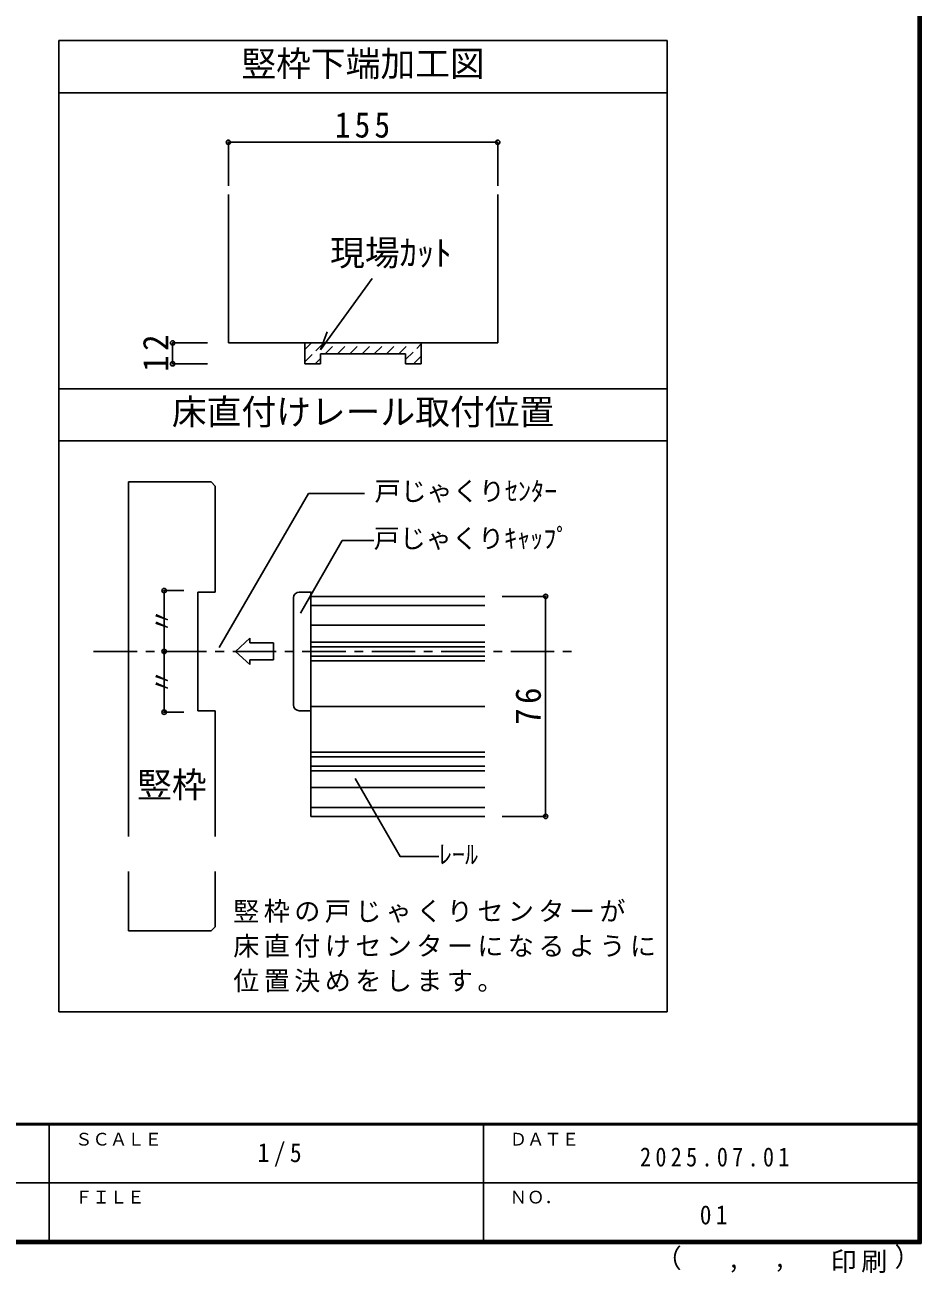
# Model space of a CAD drawing. Units: millimetres, scale not verified, with parts at other scales. Extents: x -973 to 977, y -718 to 696.
# Drawn here: x 461 to 977, y -718 to 0 of the extents above; entities that cross this region are included whole.
import ezdxf
from ezdxf.enums import TextEntityAlignment as Align

# ---------------------------------------------------------------- set-up
doc = ezdxf.new("R2010")
doc.units = ezdxf.units.MM
doc.header["$LTSCALE"] = 5
doc.header["$PDMODE"] = 32
doc.header["$PDSIZE"] = 2.5
doc.linetypes.add('CHAIN1', pattern=[8, 5, -1, 1, -1])
doc.linetypes.add('DASHED1', pattern=[1.8, 1.2, -0.6])
for name, color, linetype in [('0-4_枠', 3, 'Continuous'), ('0-A_文字', 7, 'Continuous'), ('0-B_寸法', 7, 'Continuous'), ('0-C_ハッチ', 4, 'DASHED1'), ('2-1_通り芯', 4, 'CHAIN1'), ('2-4_枠', 3, 'Continuous'), ('2-7_金物', 4, 'Continuous'), ('2-A_寸法', 7, 'Continuous'), ('2-B_ﾊｯﾁ', 4, 'Continuous'), ('F-1_枠', 6, 'Continuous'), ('F-A_文字', 7, 'Continuous')]:
    doc.layers.add(name, color=color, linetype=linetype)
doc.styles.add('ＭＳ ゴシック', font='')
doc.styles.get('ＭＳ ゴシック').set_extended_font_data('MS Gothic')

msp = doc.modelspace()

# ---------------------------------------------------------------- linework, layer by layer
at = {"layer": '0-4_枠'}
for p, q in [((578.153, -97.041), (578.153, -182.532)), ((733.153, -97.041), (733.153, -182.532)), ((733.153, -182.532), (578.153, -182.532)), ((622.153, -182.532), (622.153, -194.532)), ((689.153, -182.532), (689.153, -194.532)), ((631.153, -188.832), (680.153, -188.832)), ((631.153, -194.532), (631.153, -188.832)), ((680.153, -194.532), (680.153, -188.832)), ((622.153, -194.532), (631.153, -194.532)), ((680.153, -194.532), (689.153, -194.532))]:
    msp.add_line(p, q, dxfattribs=at)
at = {"layer": '0-A_文字', "color": 3}
for p, q in [((480.653, -567.5), (480.653, -8.5)), ((830.653, -8.5), (480.653, -8.5)), ((830.653, -567.5), (830.653, -8.5)), ((480.653, -38.5), (830.653, -38.5)), ((830.653, -208.912), (480.653, -208.912)), ((480.653, -238.912), (830.653, -238.912)), ((480.653, -567.5), (830.653, -567.5))]:
    msp.add_line(p, q, dxfattribs=at)
at = {"layer": '0-A_文字'}
for q in [(660.976, -145.364), (634.971, -176.217)]:
    msp.add_line((631.223, -186.524), q, dxfattribs=at)
at = {"layer": '0-B_寸法', "color": 4}
for p, q in [((578.153, -67.041), (733.153, -67.041)), ((578.153, -67.041), (578.153, -92.041)), ((733.153, -67.041), (733.153, -92.041)), ((546.095, -182.532), (566.095, -182.532)), ((546.095, -194.532), (546.095, -182.532)), ((546.095, -194.532), (566.095, -194.532))]:
    msp.add_line(p, q, dxfattribs=at)
at = {"layer": '0-B_寸法'}
for p in [(578.153, -67.041), (733.153, -67.041), (546.095, -182.532), (546.095, -194.532)]:
    msp.add_point(p, dxfattribs=at)
at = {"layer": '0-C_ハッチ'}
for p, q in [((622.153, -186.377), (625.998, -182.532)), ((622.153, -193.448), (633.069, -182.532)), ((633.84, -188.832), (640.14, -182.532)), ((640.911, -188.832), (647.211, -182.532)), ((647.982, -188.832), (654.282, -182.532)), ((655.053, -188.832), (661.353, -182.532)), ((662.124, -188.832), (668.424, -182.532)), ((669.195, -188.832), (675.495, -182.532)), ((676.266, -188.832), (682.566, -182.532)), ((680.153, -192.017), (689.153, -183.017)), ((628.14, -194.532), (631.153, -191.519)), ((684.708, -194.532), (689.153, -190.088))]:
    msp.add_line(p, q, dxfattribs=at)
at = {"layer": '2-1_通り芯'}
msp.add_line((500.653, -360.026), (780.653, -360.026), dxfattribs=at)
at = {"layer": '2-4_枠'}
for p, q in [((568.296, -262.526), (520.653, -262.526)), ((520.653, -262.526), (520.653, -466.651)), ((570.653, -264.883), (568.296, -262.526)), ((570.653, -264.883), (570.653, -325.86)), ((560.653, -325.86), (560.653, -394.193)), ((560.653, -325.86), (570.653, -325.86)), ((560.653, -394.193), (570.653, -394.193)), ((570.653, -466.651), (570.653, -394.193)), ((520.653, -486.651), (520.653, -520.86)), ((570.653, -518.502), (570.653, -486.651)), ((568.296, -520.86), (520.653, -520.86)), ((568.296, -520.86), (570.653, -518.502))]:
    msp.add_line(p, q, dxfattribs=at)
at = {"layer": '2-7_金物'}
for p, q in [((615.653, -390.86), (615.653, -329.193)), ((625.653, -333.578), (725.653, -333.578)), ((625.653, -345.026), (725.653, -345.026)), ((582.239, -360.026), (590.522, -352.434)), ((590.522, -352.434), (590.522, -355.195)), ((604.096, -355.195), (590.522, -355.195)), ((604.096, -355.195), (604.096, -364.858)), ((625.653, -354.645), (725.653, -354.645)), ((582.239, -360.026), (590.522, -367.618)), ((590.522, -364.858), (590.522, -367.618)), ((604.096, -364.858), (590.522, -364.858)), ((625.653, -365.407), (725.653, -365.407)), ((618.986, -394.193), (625.653, -394.193)), ((625.653, -417.978), (725.653, -417.978)), ((625.653, -428.741), (725.653, -428.741)), ((625.653, -438.36), (725.653, -438.36)), ((625.653, -449.807), (725.653, -449.807))]:
    msp.add_line(p, q, dxfattribs=at)
at = {"layer": '2-7_金物', "color": 7}
for p, q in [((625.653, -328.36), (625.653, -455.026)), ((625.653, -328.36), (725.653, -328.36)), ((625.653, -357.36), (725.653, -357.36)), ((625.653, -362.693), (725.653, -362.693)), ((625.653, -391.693), (725.653, -391.693)), ((625.653, -420.693), (725.653, -420.693)), ((625.653, -426.026), (725.653, -426.026)), ((625.653, -455.026), (725.653, -455.026))]:
    msp.add_line(p, q, dxfattribs=at)
at = {"layer": '2-7_金物'}
msp.add_lwpolyline([(618.986, -325.86), (625.653, -325.86), (625.653, -394.193)], dxfattribs=at)
for centre, start, end in [((618.986, -329.193), 90, 180), ((618.986, -390.86), 180, 270)]:
    msp.add_arc(centre, 3.333, start, end, dxfattribs=at)
at = {"layer": '2-A_寸法'}
for p, q in [((572.954, -357.891), (624.203, -269.126)), ((624.203, -269.126), (656.548, -269.126)), ((619.571, -338.003), (643.657, -296.286)), ((643.657, -296.286), (661.789, -296.286))]:
    msp.add_line(p, q, dxfattribs=at)
msp.add_lwpolyline([(651.148, -433.252), (677.056, -478.125), (699.29, -478.125)], dxfattribs=at)
msp.add_point((541.21, -360.026), dxfattribs=at)
at = {"layer": '2-B_ﾊｯﾁ'}
for p, q in [((541.21, -325.026), (541.21, -395.026)), ((541.21, -325.026), (552.599, -325.026)), ((760.653, -328.36), (735.653, -328.36)), ((760.653, -328.36), (760.653, -455.026)), ((541.21, -395.026), (552.599, -395.026)), ((760.653, -455.026), (735.653, -455.026))]:
    msp.add_line(p, q, dxfattribs=at)
at = {"layer": '2-B_ﾊｯﾁ', "color": 7}
for p in [(541.21, -325.026), (760.653, -328.36), (541.21, -395.026), (760.653, -455.026)]:
    msp.add_point(p, dxfattribs=at)
at = {"layer": 'F-1_枠'}
for p, q in [((974.986, 695.833), (974.986, -700.833)), ((975.82, 695.833), (975.82, -700.833)), ((976.653, 695.833), (976.653, -700.833)), ((976.653, -631.667), (-973.347, -631.667)), ((976.653, -632.5), (-973.347, -632.5)), ((474.986, -632.5), (474.986, -699.167)), ((724.986, -632.5), (724.986, -699.167)), ((1.653, -665.833), (974.986, -665.834)), ((976.653, -699.167), (-973.347, -699.167)), ((976.653, -700), (-973.347, -700)), ((976.653, -700.833), (-973.347, -700.833))]:
    msp.add_line(p, q, dxfattribs=at)

# ---------------------------------------------------------------- texts
at = {"layer": '0-A_文字', "style": 'ＭＳ ゴシック'}
for s, p in [('竪枠下端加工図', (585.653, -33.5)), ('現場ｶｯﾄ', (636.674, -142.367)), ('床直付けレール取付位置', (545.653, -233.912))]:
    msp.add_text(s, height=14.66, dxfattribs=at).set_placement(p, align=Align.BOTTOM_LEFT)
at = {"layer": '0-B_寸法', "insert": (639.403, -64.541), "char_height": 14.66, "attachment_point": 7, "style": 'ＭＳ ゴシック'}
msp.add_mtext('\\T1.27;\\W0.9;155', dxfattribs=at)
at = {"layer": '0-B_寸法', "insert": (543.595, -199.157), "char_height": 14.66, "attachment_point": 7, "rotation": 90, "style": 'ＭＳ ゴシック'}
msp.add_mtext('\\T1.27;\\W0.95;12', dxfattribs=at)
at = {"layer": '2-A_寸法', "style": 'ＭＳ ゴシック'}
for s, height, p in [('戸じゃくりｾﾝﾀｰ', 11, (662.25, -276.626)), ('戸じゃくりｷｬｯﾌﾟ', 11, (661.789, -303.786)), ('竪枠', 14.66, (525.653, -448.507)), ('ﾚｰﾙ', 11, (699.29, -485.625))]:
    msp.add_text(s, height=height, dxfattribs=at).set_placement(p, align=Align.BOTTOM_LEFT)
for p in [(548.71, -350.026), (548.71, -385.026)]:
    msp.add_text('〃', height=11, rotation=90, dxfattribs=at).set_placement(p, align=Align.BOTTOM_LEFT)
at = {"layer": '2-A_寸法', "char_height": 11, "attachment_point": 7, "style": 'ＭＳ ゴシック'}
for s, insert in [('\\T1.17;竪枠の戸じゃくりセンターが', (580.967, -516.308)), ('\\T1.17;床直付けセンターになるように', (580.967, -536.308)), ('\\T1.17;位置決めをします。', (580.967, -556.308))]:
    msp.add_mtext(s, dxfattribs=dict(at, insert=insert))
at = {"layer": '2-B_ﾊｯﾁ', "color": 7, "insert": (758.153, -402.318), "char_height": 14.66, "attachment_point": 7, "rotation": 90, "style": 'ＭＳ ゴシック'}
msp.add_mtext('\\T1.27;\\W0.95;76', dxfattribs=at)
at = {"layer": 'F-A_文字', "style": 'ＭＳ ゴシック'}
for s, height, p in [('ＳＣＡＬＥ', 7.331, (489.986, -646.667)), ('ＤＡＴＥ', 7.331, (739.986, -646.667)), ('ＦＩＬＥ', 7.331, (489.986, -680)), ('ＮＯ．', 7.331, (739.986, -680.001)), ('（', 11, (823.992, -718.052)), ('）', 11, (961.387, -717.355)), (',', 11, (865.199, -718.052)), (',', 11, (891.686, -717.588))]:
    msp.add_text(s, height=height, dxfattribs=at).set_placement(p, align=Align.BOTTOM_LEFT)
at = {"layer": 'F-A_文字', "char_height": 11, "attachment_point": 7, "style": 'ＭＳ ゴシック'}
for s, insert in [('\\T1.38;\\W0.9;1/5', (594.986, -656.667)), ('\\T1.39;\\W0.85;2025.07.01', (814.986, -656.667)), ('\\T1.36;\\W0.9;01', (849.361, -690.001)), ('\\T1.17;印刷', (924.678, -717.82))]:
    msp.add_mtext(s, dxfattribs=dict(at, insert=insert))

doc.saveas('drawing.dxf')
